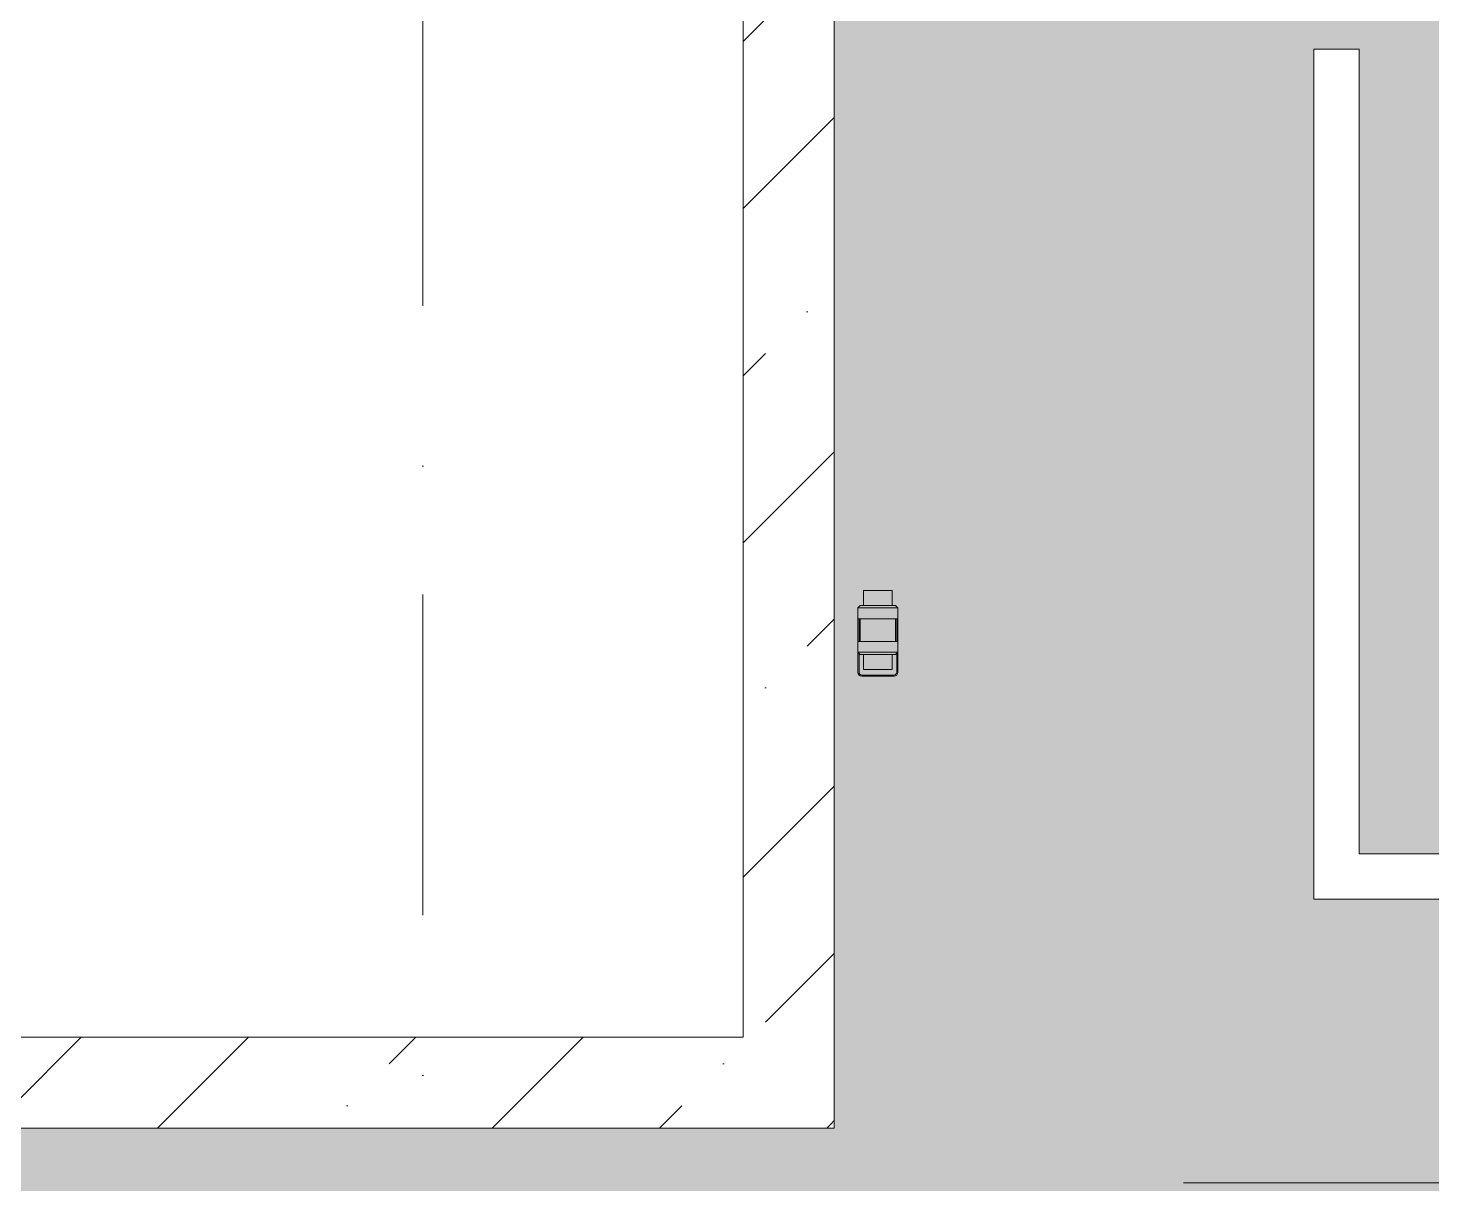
# Model space of a CAD drawing. Header units: millimetres. Extents: x -34838 to 729576, y -214038 to 121482.
# Drawn here: x 535574 to 538660, y -89268 to -86726 of the extents above; entities that cross this region are included whole.
import ezdxf
from ezdxf.enums import TextEntityAlignment as Align

# ---------------------------------------------------------------- set-up
doc = ezdxf.new("R2010")
doc.units = ezdxf.units.MM
doc.header["$MEASUREMENT"] = 0
doc.linetypes.add('Штрихпунктирная', pattern=[1340.555525, 705.555534, -352.777767, 0, -282.222223])
doc.layers.add('0_Ном._пера__202', color=7, linetype='Continuous', lineweight=13, true_color=0xe89b00)
doc.layers.add('А _ ОСІ КООРДИНАЦІЙНІ.3D', color=7, linetype='Continuous')
doc.layers.add('АБ _ 0 _ СТІНИ _ ЗОВНІШНІ .3D', color=7, linetype='Continuous')
for name, color, linetype, lineweight in [('А _ ОСІ КООРДИНАЦІЙНІ.3D_Ном._пера__105', 7, 'Continuous', 13), ('А _ ОСІ КООРДИНАЦІЙНІ.3D_Ном._пера__25', 7, 'Continuous', 0), ('АБ _ 0 _ СТІНИ _ ЗОВНІШНІ .3D_Ном._пера__1', 7, 'Continuous', 13), ('АБ _ 0 _ СТІНИ _ ЗОВНІШНІ .3D_Ном._пера__47', 7, 'Continuous', 20), ('АП _ 0 _ ОБЛАДНАННЯ (НИЖНЄ).3D_Ном._пера__5', 7, 'Continuous', 0), ('АП _ 0 _ ОБЛАДНАННЯ (НИЖНЄ).3D_Ном._пера__50', 7, 'Continuous', 20)]:
    doc.layers.add(name, color=color, linetype=linetype, lineweight=lineweight)
doc.styles.add('СГЕНЕРИР_СТИЛЬ_1', font='Arial.ttf')
pattern_1 = [(45, (518441.76, -97737.7), (-367.696, 367.696), []), (45, (518257.9, -97553.85), (-367.696, 367.696), [390, -130, 0, -130])]

# ---------------------------------------------------------------- blocks, each defined once
blk = doc.blocks.new('Стена_66_1', base_point=(537245.8, -89045.7))
at = {"layer": 'АБ _ 0 _ СТІНИ _ ЗОВНІШНІ .3D', "linetype": 'Continuous', "lineweight": 0, "true_color": 0x000000}
h = blk.add_hatch(dxfattribs=at)
h.set_pattern_fill('М___БЕТОН_АРМОВАНИЙ___З__C0', color=18, style=0, pattern_type=2)
h.set_pattern_definition(pattern_1)
h.paths.add_polyline_path([(524741.8, -89145.7), (537145.8, -89145.7), (537145.8, -88945.7), (524741.8, -88945.7)])
h = blk.add_hatch(dxfattribs=at)
h.set_pattern_fill('М___БЕТОН_АРМОВАНИЙ___З__C0', color=18, style=0, pattern_type=2)
h.set_pattern_definition(pattern_1)
h.paths.add_polyline_path([(537145.8, -88945.7), (537145.8, -89145.7), (537345.8, -89145.7)])
h = blk.add_hatch(dxfattribs=at)
h.set_pattern_fill('М___БЕТОН_АРМОВАНИЙ___З__C0', color=18, style=0, pattern_type=2)
h.set_pattern_definition(pattern_1)
h.paths.add_polyline_path([(537145.8, -88945.7), (537345.8, -89145.7), (537345.8, -88945.7)])
at = {"layer": 'АБ _ 0 _ СТІНИ _ ЗОВНІШНІ .3D_Ном._пера__47', "color": 7, "linetype": 'Continuous', "lineweight": 20, "flags": 128}
for points in [[(537145.8, -88945.7), (524741.8, -88945.7)], [(537345.8, -89145.7), (537345.8, -88945.7)], [(524541.8, -89145.7), (537345.8, -89145.7)]]:
    blk.add_lwpolyline(points, dxfattribs=at)
blk = doc.blocks.new('Стена_69_1', base_point=(537245.8, -89045.7))
at = {"layer": 'АБ _ 0 _ СТІНИ _ ЗОВНІШНІ .3D', "linetype": 'Continuous', "lineweight": 0, "true_color": 0x000000}
h = blk.add_hatch(dxfattribs=at)
h.set_pattern_fill('М___БЕТОН_АРМОВАНИЙ___З__C0', color=18, style=0, pattern_type=2)
h.set_pattern_definition(pattern_1)
h.paths.add_polyline_path([(537145.8, -86137.7), (537145.8, -88945.7), (537345.8, -88945.7), (537345.8, -86137.7)])
at = {"layer": 'АБ _ 0 _ СТІНИ _ ЗОВНІШНІ .3D_Ном._пера__47', "color": 7, "linetype": 'Continuous', "lineweight": 20, "flags": 128}
for points in [[(537145.8, -86137.7), (537145.8, -88945.7)], [(537345.8, -88945.7), (537345.8, -86137.7)]]:
    blk.add_lwpolyline(points, dxfattribs=at)
blk = doc.blocks.new('Стандартный Маркер Сетки')
at = {"layer": 'А _ ОСІ КООРДИНАЦІЙНІ.3D_Ном._пера__105', "color": 7, "linetype": 'Штрихпунктирная', "lineweight": 13}
blk.add_line((500, 0), (18399.2, 0), dxfattribs=at)
at = {"layer": 'А _ ОСІ КООРДИНАЦІЙНІ.3D_Ном._пера__25', "color": 7, "lineweight": 0, "style": 'СГЕНЕРИР_СТИЛЬ_1'}
blk.add_attdef('AC_MarkerText_1', text='', height=700, rotation=90, dxfattribs=at).set_placement((19899.2, 40), align=Align.MIDDLE_CENTER)

msp = doc.modelspace()

# ---------------------------------------------------------------- hatches: boundary and pattern name
at = {"layer": '0_Ном._пера__202', "linetype": 'Continuous', "lineweight": 0, "true_color": 0x3a2600}
h = msp.add_hatch(color=38, dxfattribs=at)
h.paths.add_polyline_path([(537345.8, -89145.7), (537345.8, -85887.7), (549367.8, -85887.7), (549367.8, -91535.7), (548746.8, -91535.7), (548466.8, -91537.7), (548466.8, -91937.7), (548746.8, -91937.7), (548746.8, -93917.7), (524541.8, -93917.7), (524541.8, -91939.1), (524641.8, -91937.7), (524641.8, -91537.7), (524541.8, -91535.7), (524541.8, -89145.7)])
h.paths.add_polyline_path([(548441.8, -93667.7), (548441.8, -93567.7), (540441.8, -93567.7), (540441.8, -89237.7), (546311.8, -89237.7), (546311.8, -86887.7), (546215.8, -86887.7), (546211.8, -86887.7), (546211.8, -89137.7), (540441.8, -89137.7), (540441.8, -88437.7), (539841.8, -88437.7), (539841.8, -88542.3), (538499.8, -88542.3), (538499.8, -86772.3), (538399.8, -86772.3), (538399.8, -88642.3), (539841.8, -88642.3), (539841.8, -88900), (539841.8, -89237.7), (540341.8, -89237.7), (540341.8, -93567.7), (528441.8, -93567.7), (528441.8, -93667.7)], flags=0)
h.paths.add_polyline_path([(530641.8, -91937.7), (530241.8, -91937.7), (530241.8, -91537.7), (530641.8, -91537.7)], flags=0)
h.paths.add_polyline_path([(536241.8, -91537.7), (536641.8, -91537.7), (536641.8, -91937.7), (536241.8, -91937.7)], flags=0)
h.paths.add_polyline_path([(542641.8, -91937.7), (542241.8, -91937.7), (542241.8, -91537.7), (542641.8, -91537.7)], flags=0)
h.paths.add_polyline_path([(548016.8, -91937.7), (548016.8, -91537.7), (548416.8, -91537.7), (548416.8, -91937.7)], flags=0)

# ---------------------------------------------------------------- linework, layer by layer
at = {"layer": 'АБ _ 0 _ СТІНИ _ ЗОВНІШНІ .3D_Ном._пера__1', "color": 7, "linetype": 'Continuous', "lineweight": 13}
for p, q in [((538399.8, -86772.3), (538499.8, -86772.3)), ((538399.8, -88642.3), (538399.8, -86772.3)), ((538499.8, -86772.3), (538499.8, -88542.3)), ((538499.8, -88542.3), (539841.8, -88542.3)), ((539841.8, -88642.3), (538399.8, -88642.3))]:
    msp.add_line(p, q, dxfattribs=at)
at = {"layer": 'АП _ 0 _ ОБЛАДНАННЯ (НИЖНЄ).3D_Ном._пера__5', "color": 7, "linetype": 'Continuous', "lineweight": 0}
msp.add_line((538113.5, -89266), (539299.9, -89266), dxfattribs=at)
at = {"layer": 'АП _ 0 _ ОБЛАДНАННЯ (НИЖНЄ).3D_Ном._пера__50', "color": 7, "linetype": 'Continuous', "lineweight": 20}
for p, q in [((537410.3, -87963.1), (537410.3, -87996.1)), ((537410.3, -87963.1), (537473.3, -87963.1)), ((537473.3, -87996.1), (537473.3, -87963.1)), ((537402.8, -87996.1), (537397.8, -88001.1)), ((537397.8, -88001.1), (537397.8, -88025.1)), ((537397.8, -88001.1), (537441.8, -88001.1)), ((537441.8, -87996.1), (537402.8, -87996.1)), ((537480.8, -87996.1), (537441.8, -87996.1)), ((537441.8, -88001.1), (537485.8, -88001.1)), ((537485.8, -88001.1), (537480.8, -87996.1)), ((537485.8, -88025.1), (537485.8, -88001.1)), ((537441.8, -88025.1), (537397.8, -88025.1)), ((537397.8, -88075.1), (537397.8, -88025.1)), ((537397.8, -88025.1), (537397.8, -88075.1)), ((537400.3, -88025.1), (537400.3, -88075.1)), ((537402.8, -88025.1), (537402.8, -88075.1)), ((537485.8, -88025.1), (537441.8, -88025.1)), ((537480.8, -88075.1), (537480.8, -88025.1)), ((537483.3, -88075.1), (537483.3, -88025.1)), ((537485.8, -88025.1), (537485.8, -88075.1)), ((537485.8, -88075.1), (537485.8, -88025.1)), ((537397.8, -88075.1), (537397.8, -88099.1)), ((537441.8, -88075.1), (537397.8, -88075.1)), ((537397.8, -88099.1), (537402.8, -88104.1)), ((537441.8, -88099.1), (537397.8, -88099.1)), ((537397.8, -88143.1), (537397.8, -88099.1)), ((537397.8, -88099.1), (537397.8, -88143.1)), ((537400.3, -88101.6), (537400.3, -88143.1)), ((537485.8, -88075.1), (537441.8, -88075.1)), ((537485.8, -88099.1), (537441.8, -88099.1)), ((537480.8, -88104.1), (537485.8, -88099.1)), ((537483.2, -88143.1), (537483.2, -88101.6)), ((537485.8, -88099.1), (537485.8, -88075.1)), ((537485.8, -88099.1), (537485.8, -88143.1)), ((537485.8, -88143.1), (537485.8, -88099.1)), ((537441.8, -88104.1), (537402.8, -88104.1)), ((537410.3, -88104.1), (537410.3, -88137.1)), ((537480.8, -88104.1), (537441.8, -88104.1)), ((537473.3, -88137.1), (537473.3, -88104.1)), ((537406.3, -88149.1), (537477.2, -88149.1)), ((537477.2, -88151.6), (537406.3, -88151.6)), ((537406.3, -88151.6), (537477.2, -88151.6)), ((537473.3, -88137.1), (537410.3, -88137.1))]:
    msp.add_line(p, q, dxfattribs=at)
for centre, radius, start, end in [((537406.3, -88143.1), 8.52, 180, 270), ((537406.3, -88143.1), 8.52, 180, 270), ((537406.3, -88143.1), 6, 180, 270), ((537477.2, -88143.1), 8.52, 270, 0), ((537477.2, -88143.1), 6, 270, 0), ((537477.2, -88143.1), 8.52, 270, 0)]:
    msp.add_arc(centre, radius, start, end, dxfattribs=at)

# ---------------------------------------------------------------- block references
at = {"layer": 'А _ ОСІ КООРДИНАЦІЙНІ.3D', "color": 7, "linetype": 'Continuous', "lineweight": 60, "zscale": 1000, "rotation": 270}
msp.add_blockref('Стандартный Маркер Сетки', (536441.8, -84790.6), dxfattribs=at)
at = {"layer": 'АБ _ 0 _ СТІНИ _ ЗОВНІШНІ .3D', "color": 7, "lineweight": 20}
for name in ['Стена_69_1', 'Стена_66_1']:
    msp.add_blockref(name, (537245.8, -89045.7), dxfattribs=at)

doc.saveas('drawing.dxf')
